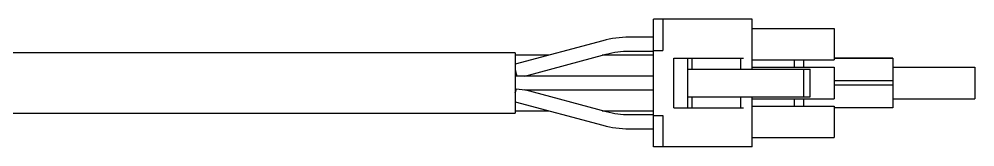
# Model space of a CAD drawing. Extents: x 0 to 1346, y -8 to 1139.
# Drawn here: x 606.9 to 710.6, y 1110.8 to 1124.6 of the extents above; entities that cross this region are included whole.
import ezdxf

# ---------------------------------------------------------------- set-up
doc = ezdxf.new("R2010")
doc.units = 0
doc.header["$LTSCALE"] = 0.5
doc.layers.add('MSM_CONTINUOUS', color=7, linetype='CONTINUOUS')

msp = doc.modelspace()

# ---------------------------------------------------------------- linework, layer by layer
at = {"layer": 'MSM_CONTINUOUS'}
for p, q in [((686.45, 1124.57), (675.75, 1124.57)), ((675.75, 1110.77), (675.75, 1124.57)), ((676.75, 1124.57), (676.75, 1121.17)), ((686.45, 1119.17), (686.45, 1124.57)), ((686.45, 1123.57), (695.35, 1123.57)), ((695.35, 1123.57), (695.35, 1120.17)), ((670.24, 1122.24), (660.75, 1119.7)), ((675.75, 1122.62), (673.12, 1122.62)), ((660.75, 1120.92), (560.75, 1120.92)), ((660.75, 1120.92), (660.75, 1114.42)), ((661.78, 1118.42), (670.62, 1120.79)), ((673.12, 1121.12), (675.75, 1121.12)), ((675.75, 1121.17), (676.75, 1121.17)), ((664.38, 1120.67), (660.75, 1120.67)), ((675.75, 1120.67), (670.17, 1120.67)), ((677.95, 1114.97), (677.95, 1120.37)), ((677.95, 1120.37), (685.5, 1120.37)), ((679.45, 1114.97), (679.45, 1120.37)), ((679.95, 1119.17), (679.95, 1120.37)), ((685.2, 1119.17), (685.2, 1120.37)), ((686.45, 1120.17), (695.35, 1120.17)), ((691, 1120.17), (691, 1119.37)), ((692, 1120.17), (692, 1119.37)), ((695.35, 1120.37), (698.65, 1120.37)), ((698.77, 1120.37), (695.35, 1120.37)), ((695.35, 1120.37), (700.45, 1120.37)), ((701.7, 1120.37), (695.35, 1120.37)), ((698.65, 1120.37), (698.95, 1120.37)), ((698.95, 1120.37), (698.77, 1120.37)), ((700.45, 1120.37), (700.75, 1120.37)), ((700.75, 1120.37), (701.7, 1120.37)), ((701.7, 1120.37), (701.7, 1114.97)), ((679.45, 1119.17), (692.75, 1119.17)), ((686.45, 1119.37), (695.35, 1119.37)), ((692.05, 1116.17), (692.05, 1119.17)), ((692.75, 1116.17), (692.75, 1119.17)), ((695.35, 1119.37), (695.35, 1115.97)), ((701.7, 1119.37), (710.6, 1119.37)), ((701.7, 1119.37), (710.6, 1119.37)), ((701.7, 1119.37), (710.6, 1119.37)), ((710.6, 1119.37), (710.6, 1115.97)), ((675.75, 1118.42), (660.75, 1118.42)), ((701.7, 1117.92), (695.35, 1117.92)), ((660.75, 1116.92), (660.84, 1116.92)), ((660.89, 1117.03), (661.78, 1116.92)), ((661.78, 1116.92), (675.75, 1116.92)), ((670.63, 1114.55), (661.78, 1116.92)), ((701.7, 1117.42), (695.35, 1117.42)), ((660.75, 1115.64), (670.24, 1113.1)), ((679.45, 1116.17), (692.75, 1116.17)), ((679.95, 1114.97), (679.95, 1116.17)), ((685.2, 1114.97), (685.2, 1116.17)), ((686.45, 1110.77), (686.45, 1116.17)), ((686.45, 1115.97), (695.35, 1115.97)), ((691, 1115.97), (691, 1115.17)), ((692, 1115.97), (692, 1115.17)), ((701.7, 1115.97), (710.6, 1115.97)), ((660.75, 1114.67), (664.38, 1114.67)), ((670.17, 1114.67), (675.75, 1114.67)), ((677.95, 1114.97), (685.5, 1114.97)), ((686.45, 1115.17), (695.35, 1115.17)), ((695.35, 1115.17), (695.35, 1111.77)), ((701.7, 1114.97), (695.35, 1114.97)), ((560.75, 1114.42), (660.75, 1114.42)), ((675.75, 1114.22), (673.12, 1114.22)), ((675.75, 1114.17), (676.75, 1114.17)), ((676.75, 1114.17), (676.75, 1110.77)), ((673.12, 1112.72), (675.75, 1112.72)), ((686.45, 1111.77), (695.35, 1111.77)), ((686.45, 1110.77), (675.75, 1110.77))]:
    msp.add_line(p, q, dxfattribs=at)
for points in [[(660.93, 1118.42, 0), (660.93, 1118.42, 0), (660.93, 1118.43, 0), (660.92, 1118.43, 0), (660.92, 1118.44, 0), (660.92, 1118.44, 0), (660.92, 1118.45, 0), (660.92, 1118.45, 0), (660.92, 1118.46, 0), (660.92, 1118.46, 0), (660.92, 1118.47, 0), (660.92, 1118.47, 0), (660.92, 1118.47, 0), (660.92, 1118.48, 0), (660.91, 1118.48, 0), (660.91, 1118.49, 0), (660.91, 1118.49, 0), (660.91, 1118.5, 0), (660.91, 1118.5, 0), (660.91, 1118.51, 0), (660.91, 1118.51, 0), (660.91, 1118.52, 0), (660.91, 1118.52, 0), (660.91, 1118.53, 0), (660.9, 1118.53, 0), (660.9, 1118.54, 0), (660.9, 1118.54, 0), (660.9, 1118.55, 0), (660.9, 1118.55, 0), (660.9, 1118.56, 0), (660.9, 1118.56, 0), (660.9, 1118.57, 0), (660.9, 1118.58, 0), (660.89, 1118.58, 0), (660.89, 1118.59, 0), (660.89, 1118.59, 0), (660.89, 1118.6, 0), (660.89, 1118.6, 0), (660.89, 1118.61, 0), (660.89, 1118.61, 0), (660.89, 1118.62, 0), (660.88, 1118.62, 0), (660.88, 1118.63, 0), (660.88, 1118.63, 0), (660.88, 1118.64, 0), (660.88, 1118.65, 0), (660.88, 1118.65, 0), (660.88, 1118.66, 0), (660.88, 1118.66, 0), (660.88, 1118.67, 0), (660.87, 1118.67, 0), (660.87, 1118.68, 0), (660.87, 1118.68, 0), (660.87, 1118.69, 0), (660.87, 1118.7, 0), (660.87, 1118.7, 0), (660.87, 1118.71, 0), (660.86, 1118.71, 0), (660.86, 1118.72, 0), (660.86, 1118.73, 0), (660.86, 1118.73, 0), (660.86, 1118.74, 0), (660.86, 1118.74, 0), (660.86, 1118.75, 0), (660.85, 1118.75, 0), (660.85, 1118.76, 0), (660.85, 1118.77, 0), (660.85, 1118.77, 0), (660.85, 1118.78, 0), (660.85, 1118.78, 0), (660.85, 1118.79, 0), (660.84, 1118.8, 0), (660.84, 1118.8, 0), (660.84, 1118.81, 0), (660.84, 1118.81, 0), (660.84, 1118.82, 0), (660.84, 1118.82, 0), (660.83, 1118.83, 0), (660.83, 1118.84, 0), (660.83, 1118.84, 0), (660.83, 1118.85, 0), (660.83, 1118.85, 0), (660.83, 1118.86, 0), (660.83, 1118.87, 0), (660.82, 1118.87, 0), (660.82, 1118.88, 0), (660.82, 1118.88, 0), (660.82, 1118.89, 0), (660.82, 1118.9, 0), (660.82, 1118.9, 0), (660.81, 1118.91, 0), (660.81, 1118.91, 0), (660.81, 1118.92, 0), (660.81, 1118.93, 0), (660.81, 1118.93, 0), (660.81, 1118.94, 0), (660.8, 1118.94, 0), (660.8, 1118.95, 0), (660.8, 1118.96, 0), (660.8, 1118.96, 0), (660.8, 1118.97, 0), (660.8, 1118.97, 0), (660.79, 1118.98, 0), (660.79, 1118.99, 0), (660.79, 1118.99, 0), (660.79, 1119, 0), (660.79, 1119, 0), (660.79, 1119.01, 0), (660.78, 1119.02, 0), (660.78, 1119.02, 0), (660.78, 1119.03, 0), (660.78, 1119.03, 0), (660.78, 1119.04, 0), (660.78, 1119.05, 0), (660.77, 1119.05, 0), (660.77, 1119.06, 0), (660.77, 1119.06, 0), (660.77, 1119.07, 0), (660.77, 1119.08, 0), (660.77, 1119.08, 0), (660.76, 1119.09, 0), (660.76, 1119.09, 0), (660.76, 1119.1, 0), (660.76, 1119.1, 0), (660.76, 1119.11, 0), (660.76, 1119.12, 0), (660.75, 1119.12, 0), (660.75, 1119.13, 0), (660.75, 1119.13, 0)], [(660.75, 1118.71, 0), (660.75, 1118.7, 0), (660.75, 1118.7, 0), (660.75, 1118.7, 0), (660.75, 1118.7, 0), (660.75, 1118.69, 0), (660.76, 1118.69, 0), (660.76, 1118.69, 0), (660.76, 1118.69, 0), (660.76, 1118.68, 0), (660.76, 1118.68, 0), (660.76, 1118.68, 0), (660.76, 1118.68, 0), (660.76, 1118.67, 0), (660.76, 1118.67, 0), (660.76, 1118.67, 0), (660.76, 1118.67, 0), (660.76, 1118.66, 0), (660.76, 1118.66, 0), (660.76, 1118.66, 0), (660.77, 1118.66, 0), (660.77, 1118.66, 0), (660.77, 1118.65, 0), (660.77, 1118.65, 0), (660.77, 1118.65, 0), (660.77, 1118.65, 0), (660.77, 1118.64, 0), (660.77, 1118.64, 0), (660.77, 1118.64, 0), (660.77, 1118.64, 0), (660.77, 1118.63, 0), (660.77, 1118.63, 0), (660.77, 1118.63, 0), (660.78, 1118.63, 0), (660.78, 1118.62, 0), (660.78, 1118.62, 0), (660.78, 1118.62, 0), (660.78, 1118.62, 0), (660.78, 1118.61, 0), (660.78, 1118.61, 0), (660.78, 1118.61, 0), (660.78, 1118.61, 0), (660.78, 1118.6, 0), (660.78, 1118.6, 0), (660.78, 1118.6, 0), (660.78, 1118.6, 0), (660.78, 1118.6, 0), (660.79, 1118.59, 0), (660.79, 1118.59, 0), (660.79, 1118.59, 0), (660.79, 1118.59, 0), (660.79, 1118.58, 0), (660.79, 1118.58, 0), (660.79, 1118.58, 0), (660.79, 1118.58, 0), (660.79, 1118.57, 0), (660.79, 1118.57, 0), (660.79, 1118.57, 0), (660.79, 1118.57, 0), (660.79, 1118.57, 0), (660.79, 1118.56, 0), (660.8, 1118.56, 0), (660.8, 1118.56, 0), (660.8, 1118.56, 0), (660.8, 1118.55, 0), (660.8, 1118.55, 0), (660.8, 1118.55, 0), (660.8, 1118.55, 0), (660.8, 1118.54, 0), (660.8, 1118.54, 0), (660.8, 1118.54, 0), (660.8, 1118.54, 0), (660.8, 1118.54, 0), (660.8, 1118.53, 0), (660.8, 1118.53, 0), (660.81, 1118.53, 0), (660.81, 1118.53, 0), (660.81, 1118.52, 0), (660.81, 1118.52, 0), (660.81, 1118.52, 0), (660.81, 1118.52, 0), (660.81, 1118.52, 0), (660.81, 1118.51, 0), (660.81, 1118.51, 0), (660.81, 1118.51, 0), (660.81, 1118.51, 0), (660.81, 1118.51, 0), (660.81, 1118.5, 0), (660.82, 1118.5, 0), (660.82, 1118.5, 0), (660.82, 1118.5, 0), (660.82, 1118.49, 0), (660.82, 1118.49, 0), (660.82, 1118.49, 0), (660.82, 1118.49, 0), (660.82, 1118.49, 0), (660.82, 1118.48, 0), (660.82, 1118.48, 0), (660.82, 1118.48, 0), (660.82, 1118.48, 0), (660.82, 1118.48, 0), (660.82, 1118.47, 0), (660.82, 1118.47, 0), (660.83, 1118.47, 0), (660.83, 1118.47, 0), (660.83, 1118.47, 0), (660.83, 1118.46, 0), (660.83, 1118.46, 0), (660.83, 1118.46, 0), (660.83, 1118.46, 0), (660.83, 1118.46, 0), (660.83, 1118.45, 0), (660.83, 1118.45, 0), (660.83, 1118.45, 0), (660.83, 1118.45, 0), (660.83, 1118.45, 0), (660.83, 1118.44, 0), (660.84, 1118.44, 0), (660.84, 1118.44, 0), (660.84, 1118.44, 0), (660.84, 1118.44, 0), (660.84, 1118.43, 0), (660.84, 1118.43, 0), (660.84, 1118.43, 0), (660.84, 1118.43, 0), (660.84, 1118.43, 0), (660.84, 1118.42, 0), (660.84, 1118.42, 0), (660.84, 1118.42, 0)], [(660.75, 1116.62, 0), (660.75, 1116.63, 0), (660.75, 1116.63, 0), (660.75, 1116.63, 0), (660.76, 1116.64, 0), (660.76, 1116.64, 0), (660.76, 1116.65, 0), (660.76, 1116.65, 0), (660.76, 1116.65, 0), (660.76, 1116.66, 0), (660.76, 1116.66, 0), (660.76, 1116.67, 0), (660.76, 1116.67, 0), (660.77, 1116.67, 0), (660.77, 1116.68, 0), (660.77, 1116.68, 0), (660.77, 1116.68, 0), (660.77, 1116.69, 0), (660.77, 1116.69, 0), (660.77, 1116.7, 0), (660.77, 1116.7, 0), (660.78, 1116.7, 0), (660.78, 1116.71, 0), (660.78, 1116.71, 0), (660.78, 1116.72, 0), (660.78, 1116.72, 0), (660.78, 1116.72, 0), (660.78, 1116.73, 0), (660.78, 1116.73, 0), (660.78, 1116.73, 0), (660.79, 1116.74, 0), (660.79, 1116.74, 0), (660.79, 1116.75, 0), (660.79, 1116.75, 0), (660.79, 1116.75, 0), (660.79, 1116.76, 0), (660.79, 1116.76, 0), (660.79, 1116.76, 0), (660.79, 1116.77, 0), (660.8, 1116.77, 0), (660.8, 1116.77, 0), (660.8, 1116.78, 0), (660.8, 1116.78, 0), (660.8, 1116.78, 0), (660.8, 1116.79, 0), (660.8, 1116.79, 0), (660.8, 1116.8, 0), (660.8, 1116.8, 0), (660.81, 1116.8, 0), (660.81, 1116.81, 0), (660.81, 1116.81, 0), (660.81, 1116.81, 0), (660.81, 1116.82, 0), (660.81, 1116.82, 0), (660.81, 1116.82, 0), (660.81, 1116.83, 0), (660.82, 1116.83, 0), (660.82, 1116.83, 0), (660.82, 1116.84, 0), (660.82, 1116.84, 0), (660.82, 1116.84, 0), (660.82, 1116.85, 0), (660.82, 1116.85, 0), (660.82, 1116.85, 0), (660.82, 1116.86, 0), (660.82, 1116.86, 0), (660.83, 1116.86, 0), (660.83, 1116.87, 0), (660.83, 1116.87, 0), (660.83, 1116.87, 0), (660.83, 1116.88, 0), (660.83, 1116.88, 0), (660.83, 1116.88, 0), (660.83, 1116.89, 0), (660.83, 1116.89, 0), (660.84, 1116.89, 0), (660.84, 1116.9, 0), (660.84, 1116.9, 0), (660.84, 1116.9, 0), (660.84, 1116.9, 0), (660.84, 1116.91, 0), (660.84, 1116.91, 0), (660.84, 1116.91, 0), (660.84, 1116.92, 0), (660.84, 1116.92, 0), (660.85, 1116.92, 0), (660.85, 1116.93, 0), (660.85, 1116.93, 0), (660.85, 1116.93, 0), (660.85, 1116.93, 0), (660.85, 1116.94, 0), (660.85, 1116.94, 0), (660.85, 1116.94, 0), (660.85, 1116.95, 0), (660.85, 1116.95, 0), (660.86, 1116.95, 0), (660.86, 1116.95, 0), (660.86, 1116.96, 0), (660.86, 1116.96, 0), (660.86, 1116.96, 0), (660.86, 1116.97, 0), (660.86, 1116.97, 0), (660.86, 1116.97, 0), (660.86, 1116.97, 0), (660.86, 1116.98, 0), (660.87, 1116.98, 0), (660.87, 1116.98, 0), (660.87, 1116.98, 0), (660.87, 1116.99, 0), (660.87, 1116.99, 0), (660.87, 1116.99, 0), (660.87, 1116.99, 0), (660.87, 1117, 0), (660.87, 1117, 0), (660.87, 1117, 0), (660.87, 1117, 0), (660.88, 1117.01, 0), (660.88, 1117.01, 0), (660.88, 1117.01, 0), (660.88, 1117.01, 0), (660.88, 1117.02, 0), (660.88, 1117.02, 0), (660.88, 1117.02, 0), (660.88, 1117.02, 0), (660.88, 1117.03, 0), (660.88, 1117.03, 0), (660.88, 1117.03, 0), (660.88, 1117.03, 0), (660.89, 1117.03, 0)]]:
    msp.add_polyline3d(points, dxfattribs=at)
for centre, radius, start, end in [((673.12, 1111.47), 11.15, 89.9911, 105.0006), ((673.12, 1123.83), 11.11, 255, 270.006)]:
    msp.add_arc(centre, radius, start, end, dxfattribs=at)
at = {"layer": 'MSM_CONTINUOUS', "extrusion": (0, 0, -1)}
for centre, radius, start, end in [((-673.12, 1111.47), 9.65, 75.0035, 90.008), ((-673.12, 1123.83), 9.61, 269.9909, 285.0002)]:
    msp.add_arc(centre, radius, start, end, dxfattribs=at)

doc.saveas('drawing.dxf')
